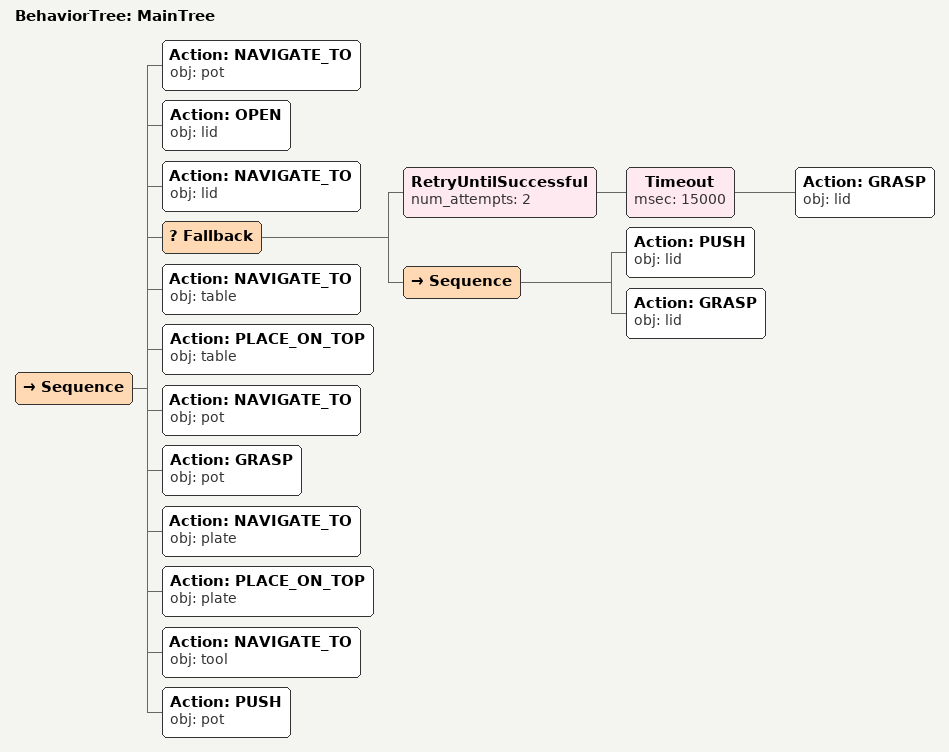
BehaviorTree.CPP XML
<root main_tree_to_execute="MainTree">
  <BehaviorTree ID="MainTree">
    <Sequence>
      <!-- Navigate to pot -->
      <Action ID="NAVIGATE_TO" obj="pot" />
      <!-- Open lid -->
      <Action ID="OPEN" obj="lid" />
      <!-- Navigate to lid -->
      <Action ID="NAVIGATE_TO" obj="lid" />
      <!-- Fallback: if GRASP lid fails, try alternative to reposition -->
      <Fallback>
        <!-- Retry GRASP lid up to 2 attempts -->
        <RetryUntilSuccessful num_attempts="2">
          <!-- Timeout: GRASP lid within 15s -->
          <Timeout msec="15000">
            <!-- Grasp lid -->
            <Action ID="GRASP" obj="lid" />
          </Timeout>
        </RetryUntilSuccessful>
        <Sequence>
          <!-- Push lid forward toward front edge of table -->
          <Action ID="PUSH" obj="lid" />
          <!-- Grasp lid -->
          <Action ID="GRASP" obj="lid" />
        </Sequence>
      </Fallback>
      <!-- Navigate to table -->
      <Action ID="NAVIGATE_TO" obj="table" />
      <!-- Place on table -->
      <Action ID="PLACE_ON_TOP" obj="table" />
      <!-- Navigate to pot -->
      <Action ID="NAVIGATE_TO" obj="pot" />
      <!-- Grasp pot -->
      <Action ID="GRASP" obj="pot" />
      <!-- Navigate to plate -->
      <Action ID="NAVIGATE_TO" obj="plate" />
      <!-- Place on plate -->
      <Action ID="PLACE_ON_TOP" obj="plate" />
      <!-- Navigate to tool -->
      <Action ID="NAVIGATE_TO" obj="tool" />
      <!-- Push pot forward toward front edge of table -->
      <Action ID="PUSH" obj="pot" />
    </Sequence>
  </BehaviorTree>
</root>
